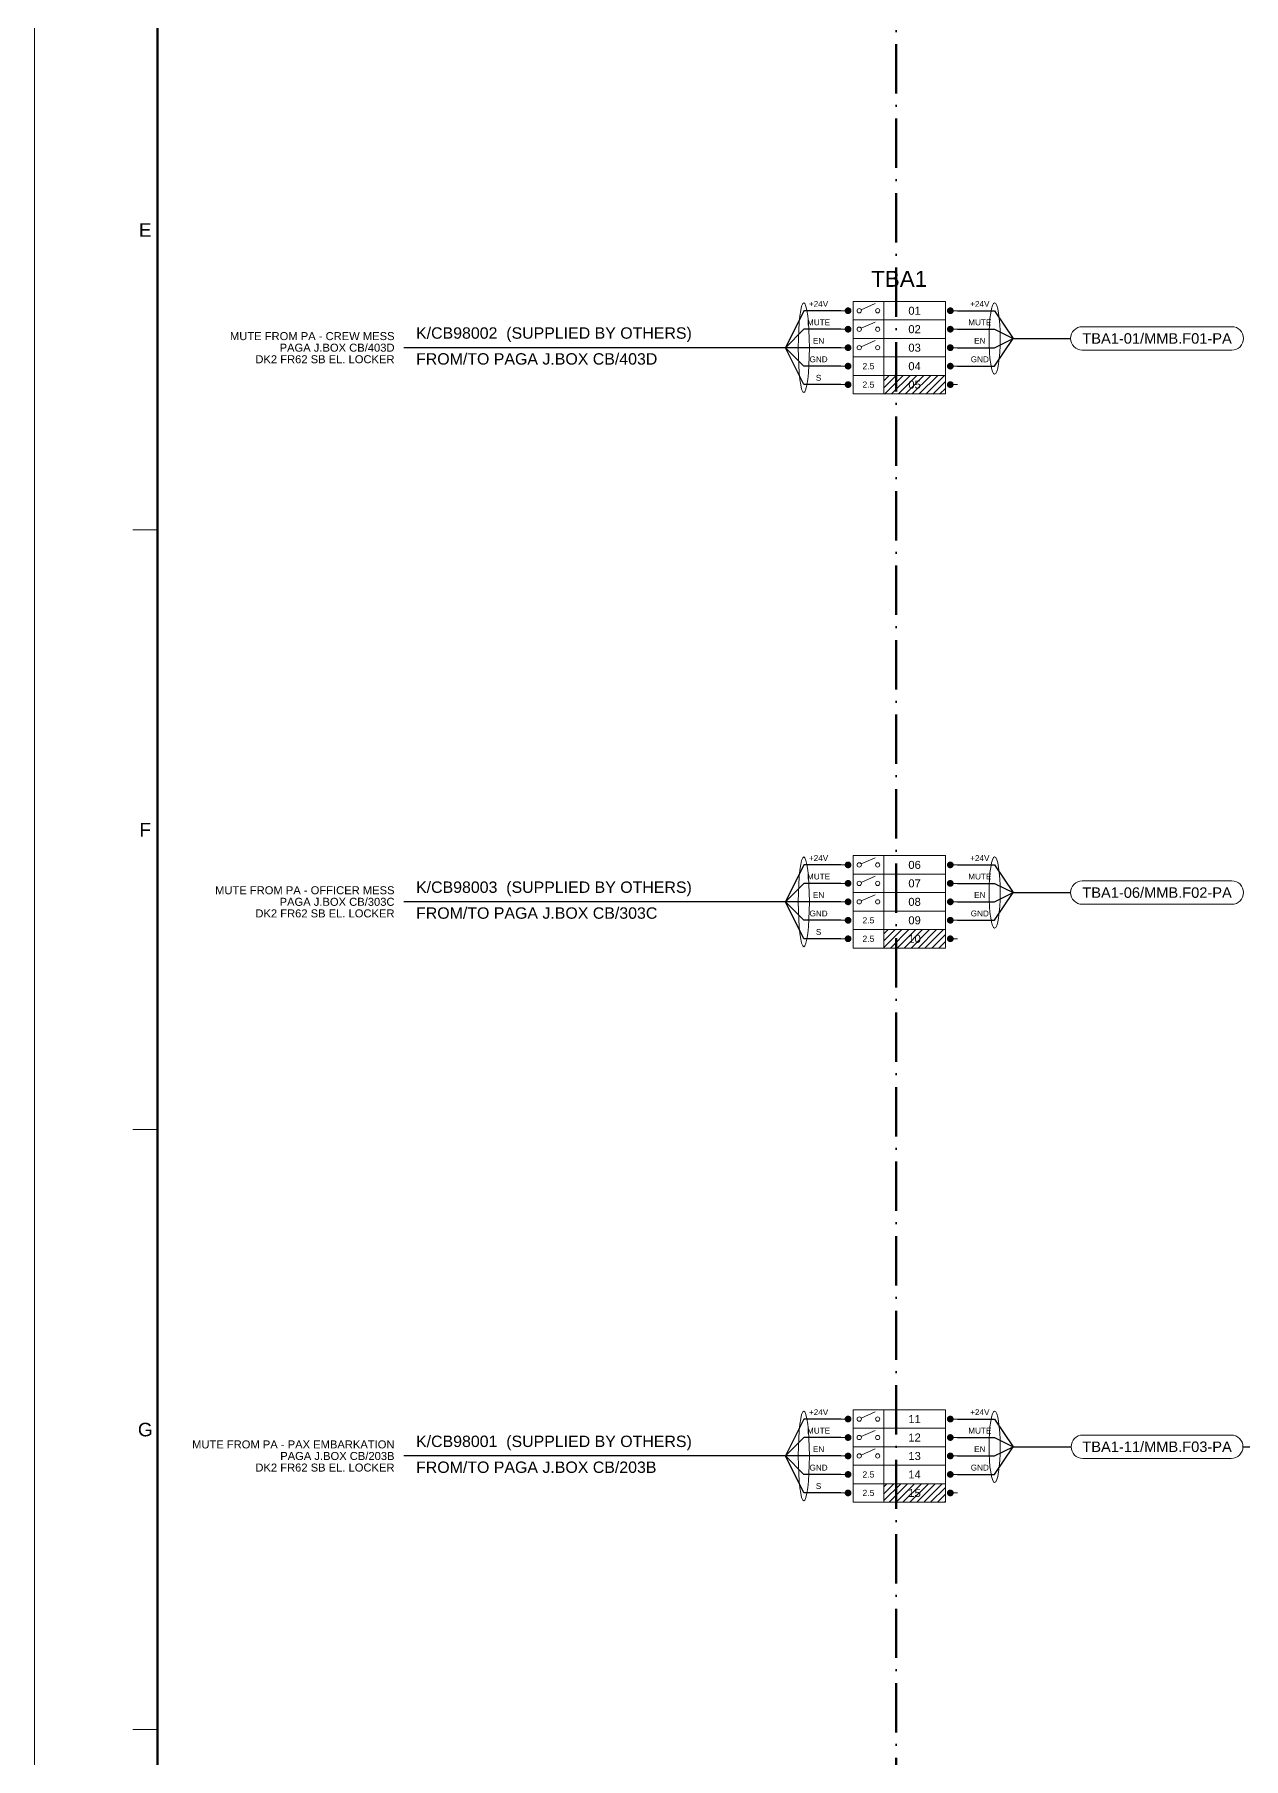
# Model space of a CAD drawing. Header units: millimetres. Extents: x 0 to 841, y 0 to 1189.
# Drawn here: x 0 to 196.4, y 492.4 to 772.4 of the extents above; entities that cross this region are included whole.
import ezdxf
from ezdxf.enums import TextEntityAlignment as Align

# ---------------------------------------------------------------- set-up
doc = ezdxf.new("R2010")
doc.units = ezdxf.units.MM
doc.linetypes.add('AV_DASHDOT', pattern=[12, 8, -2, 0, -2])
for name, color, linetype, lineweight in [('AV-CONN', 7, 'Continuous', 18), ('AV-LABEL', 7, 'Continuous', 18), ('AV-NOTE', 7, 'Continuous', 18), ('AV-TB', 7, 'Continuous', 18), ('AV-TEXT', 7, 'Continuous', 18), ('AV-TEXT-DEV', 7, 'Continuous', 18)]:
    doc.layers.add(name, color=color, linetype=linetype, lineweight=lineweight)
for name, color, linetype, lineweight, true_color in [('AV-FRAME', 7, 'Continuous', 70, 0x7800ff), ('AV-RACK', 7, 'AV_DASHDOT', 50, 0xff00ff), ('AV-ZONE', 7, 'Continuous', 18, 0x7800ff), ('W-GPIO', 7, 'Continuous', 25, 0x964b00)]:
    doc.layers.add(name, color=color, linetype=linetype, lineweight=lineweight, true_color=true_color)
doc.styles.add('AV', font='arial.ttf')

msp = doc.modelspace()

# ---------------------------------------------------------------- hatches: boundary and pattern name
at = {"layer": 'AV-TB', "true_color": 0x009600}
h = msp.add_hatch(dxfattribs=at)
h.set_pattern_fill('ANSI31', scale=0.25)
h.paths.add_polyline_path([(138, 714), (148, 714), (148, 717), (138, 717)])
h = msp.add_hatch(dxfattribs=at)
h.set_pattern_fill('ANSI31', scale=0.25)
h.paths.add_polyline_path([(138, 624), (148, 624), (148, 627), (138, 627)])
h = msp.add_hatch(dxfattribs=at)
h.set_pattern_fill('ANSI31', scale=0.25)
h.paths.add_polyline_path([(138, 534), (148, 534), (148, 537), (138, 537)])

# ---------------------------------------------------------------- linework, layer by layer
at = {"layer": 'AV-CONN'}
for centre, major_axis, ratio in [((125, 721.5), (0, 7.3), 0.123288), ((156, 723), (0, 5.8), 0.155172), ((125, 631.5), (0, 7.3), 0.123288), ((156, 633), (0, 5.8), 0.155172), ((125, 541.5), (0, 7.3), 0.123288), ((156, 543), (0, 5.8), 0.155172)]:
    msp.add_ellipse(centre, major_axis=major_axis, ratio=ratio, dxfattribs=at)
at = {"layer": 'AV-FRAME'}
msp.add_lwpolyline([(20, 10), (831, 10), (831, 1179), (20, 1179)], close=True, dxfattribs=at)
at = {"layer": 'AV-LABEL'}
for points in [[(170.25, 721.1), (194.55, 721.1, 1), (194.55, 724.9), (170.25, 724.9, 1)], [(170.25, 631.1), (194.55, 631.1, 1), (194.55, 634.9), (170.25, 634.9, 1)], [(170.34, 541.1), (194.46, 541.1, 1), (194.46, 544.9), (170.34, 544.9, 1)]]:
    msp.add_lwpolyline(points, format="xyb", close=True, dxfattribs=at)
at = {"layer": 'AV-RACK'}
msp.add_lwpolyline([(140, 198), (712, 198), (712, 1158), (140, 1158)], close=True, dxfattribs=at)
at = {"layer": 'AV-TB'}
for p, q in [((134.3, 727.65), (136.6, 728.65)), ((138, 726), (138, 729)), ((132.2, 727.5), (131, 727.5)), ((134.3, 724.65), (136.6, 725.65)), ((138, 723), (138, 726)), ((148.8, 727.5), (150, 727.5)), ((132.2, 724.5), (131, 724.5)), ((134.3, 721.65), (136.6, 722.65)), ((138, 720), (138, 723)), ((148.8, 724.5), (150, 724.5)), ((132.2, 721.5), (131, 721.5)), ((138, 717), (138, 720)), ((148.8, 721.5), (150, 721.5)), ((132.2, 718.5), (131, 718.5)), ((138, 714), (138, 717)), ((148.8, 718.5), (150, 718.5)), ((132.2, 715.5), (131, 715.5)), ((148.8, 715.5), (150, 715.5)), ((134.3, 637.65), (136.6, 638.65)), ((138, 636), (138, 639)), ((132.2, 637.5), (131, 637.5)), ((134.3, 634.65), (136.6, 635.65)), ((138, 633), (138, 636)), ((148.8, 637.5), (150, 637.5)), ((132.2, 634.5), (131, 634.5)), ((138, 630), (138, 633)), ((148.8, 634.5), (150, 634.5)), ((132.2, 631.5), (131, 631.5)), ((134.3, 631.65), (136.6, 632.65)), ((148.8, 631.5), (150, 631.5)), ((132.2, 628.5), (131, 628.5)), ((138, 627), (138, 630)), ((148.8, 628.5), (150, 628.5)), ((132.2, 625.5), (131, 625.5)), ((138, 624), (138, 627)), ((148.8, 625.5), (150, 625.5)), ((138, 546), (138, 549)), ((132.2, 547.5), (131, 547.5)), ((134.3, 547.65), (136.6, 548.65)), ((148.8, 547.5), (150, 547.5)), ((132.2, 544.5), (131, 544.5)), ((134.3, 544.65), (136.6, 545.65)), ((138, 543), (138, 546)), ((148.8, 544.5), (150, 544.5)), ((132.2, 541.5), (131, 541.5)), ((134.3, 541.65), (136.6, 542.65)), ((138, 540), (138, 543)), ((148.8, 541.5), (150, 541.5)), ((132.2, 538.5), (131, 538.5)), ((138, 537), (138, 540)), ((148.8, 538.5), (150, 538.5)), ((132.2, 535.5), (131, 535.5)), ((138, 534), (138, 537)), ((148.8, 535.5), (150, 535.5))]:
    msp.add_line(p, q, dxfattribs=at)
at = {"layer": 'AV-TB', "const_width": 0.55}
for points in [[(131.92, 727.5, 1), (132.47, 727.5, 1)], [(148.53, 727.5, 1), (149.08, 727.5, 1)], [(131.92, 724.5, 1), (132.47, 724.5, 1)], [(148.53, 724.5, 1), (149.08, 724.5, 1)], [(131.92, 721.5, 1), (132.47, 721.5, 1)], [(148.53, 721.5, 1), (149.08, 721.5, 1)], [(131.92, 718.5, 1), (132.47, 718.5, 1)], [(148.53, 718.5, 1), (149.08, 718.5, 1)], [(131.92, 715.5, 1), (132.47, 715.5, 1)], [(148.53, 715.5, 1), (149.08, 715.5, 1)], [(131.92, 637.5, 1), (132.47, 637.5, 1)], [(148.53, 637.5, 1), (149.08, 637.5, 1)], [(131.92, 634.5, 1), (132.47, 634.5, 1)], [(148.53, 634.5, 1), (149.08, 634.5, 1)], [(131.92, 631.5, 1), (132.47, 631.5, 1)], [(148.53, 631.5, 1), (149.08, 631.5, 1)], [(131.92, 628.5, 1), (132.47, 628.5, 1)], [(148.53, 628.5, 1), (149.08, 628.5, 1)], [(131.92, 625.5, 1), (132.47, 625.5, 1)], [(148.53, 625.5, 1), (149.08, 625.5, 1)], [(131.92, 547.5, 1), (132.47, 547.5, 1)], [(148.53, 547.5, 1), (149.08, 547.5, 1)], [(131.92, 544.5, 1), (132.47, 544.5, 1)], [(148.53, 544.5, 1), (149.08, 544.5, 1)], [(131.92, 541.5, 1), (132.47, 541.5, 1)], [(148.53, 541.5, 1), (149.08, 541.5, 1)], [(131.92, 538.5, 1), (132.47, 538.5, 1)], [(148.53, 538.5, 1), (149.08, 538.5, 1)], [(131.92, 535.5, 1), (132.47, 535.5, 1)], [(148.53, 535.5, 1), (149.08, 535.5, 1)]]:
    msp.add_lwpolyline(points, format="xyb", close=True, dxfattribs=at)
at = {"layer": 'AV-TB'}
for points in [[(133, 726), (148, 726), (148, 729), (133, 729)], [(133, 723), (148, 723), (148, 726), (133, 726)], [(133, 720), (148, 720), (148, 723), (133, 723)], [(133, 717), (148, 717), (148, 720), (133, 720)], [(133, 714), (148, 714), (148, 717), (133, 717)], [(133, 636), (148, 636), (148, 639), (133, 639)], [(133, 633), (148, 633), (148, 636), (133, 636)], [(133, 630), (148, 630), (148, 633), (133, 633)], [(133, 627), (148, 627), (148, 630), (133, 630)], [(133, 624), (148, 624), (148, 627), (133, 627)], [(133, 546), (148, 546), (148, 549), (133, 549)], [(133, 543), (148, 543), (148, 546), (133, 546)], [(133, 540), (148, 540), (148, 543), (133, 543)], [(133, 537), (148, 537), (148, 540), (133, 540)], [(133, 534), (148, 534), (148, 537), (133, 537)]]:
    msp.add_lwpolyline(points, close=True, dxfattribs=at)
for centre in [(134, 727.5), (137, 727.5), (134, 724.5), (137, 724.5), (134, 721.5), (137, 721.5), (134, 637.5), (137, 637.5), (134, 634.5), (137, 634.5), (134, 631.5), (137, 631.5), (134, 547.5), (137, 547.5), (134, 544.5), (137, 544.5), (134, 541.5), (137, 541.5)]:
    msp.add_circle(centre, 0.35, dxfattribs=at)
at = {"layer": 'AV-ZONE'}
for p, q in [((20, 691.92), (16, 691.92)), ((20, 594.5), (16, 594.5)), ((20, 497.08), (16, 497.08))]:
    msp.add_line(p, q, dxfattribs=at)
at = {"layer": 'AV-ZONE', "lineweight": 13}
msp.add_lwpolyline([(0, 0), (841, 0), (841, 1189), (0, 1189)], close=True, dxfattribs=at)
at = {"layer": 'W-GPIO'}
for p, q in [((125, 727.5), (122, 721.5)), ((131, 727.5), (125, 727.5)), ((150, 727.5), (156, 727.5)), ((156, 727.5), (159, 723)), ((125, 724.5), (122, 721.5)), ((131, 724.5), (125, 724.5)), ((150, 724.5), (156, 724.5)), ((156, 724.5), (159, 723)), ((156, 721.5), (159, 723)), ((156, 718.5), (159, 723)), ((159, 723), (168.35, 723)), ((122, 721.5), (60, 721.5)), ((125, 721.5), (122, 721.5)), ((125, 718.5), (122, 721.5)), ((125, 715.5), (122, 721.5)), ((131, 721.5), (125, 721.5)), ((150, 721.5), (156, 721.5)), ((131, 718.5), (125, 718.5)), ((150, 718.5), (156, 718.5)), ((131, 715.5), (125, 715.5)), ((125, 637.5), (122, 631.5)), ((131, 637.5), (125, 637.5)), ((150, 637.5), (156, 637.5)), ((156, 637.5), (159, 633)), ((125, 634.5), (122, 631.5)), ((131, 634.5), (125, 634.5)), ((150, 634.5), (156, 634.5)), ((156, 634.5), (159, 633)), ((156, 631.5), (159, 633)), ((156, 628.5), (159, 633)), ((159, 633), (168.35, 633)), ((122, 631.5), (60, 631.5)), ((125, 631.5), (122, 631.5)), ((125, 628.5), (122, 631.5)), ((125, 625.5), (122, 631.5)), ((131, 631.5), (125, 631.5)), ((150, 631.5), (156, 631.5)), ((131, 628.5), (125, 628.5)), ((150, 628.5), (156, 628.5)), ((131, 625.5), (125, 625.5)), ((125, 547.5), (122, 541.5)), ((131, 547.5), (125, 547.5)), ((150, 547.5), (156, 547.5)), ((156, 547.5), (159, 543)), ((125, 544.5), (122, 541.5)), ((131, 544.5), (125, 544.5)), ((150, 544.5), (156, 544.5)), ((156, 544.5), (159, 543)), ((122, 541.5), (60, 541.5)), ((125, 541.5), (122, 541.5)), ((125, 538.5), (122, 541.5)), ((125, 535.5), (122, 541.5)), ((131, 541.5), (125, 541.5)), ((150, 541.5), (156, 541.5)), ((156, 541.5), (159, 543)), ((156, 538.5), (159, 543)), ((159, 543), (168.44, 543)), ((196.36, 543), (205.8, 543)), ((131, 538.5), (125, 538.5)), ((150, 538.5), (156, 538.5)), ((131, 535.5), (125, 535.5))]:
    msp.add_line(p, q, dxfattribs=at)

# ---------------------------------------------------------------- texts
at = {"layer": 'AV-LABEL', "style": 'AV'}
for s, p in [('TBA1-01/MMB.F01-PA', (182.4, 723)), ('TBA1-06/MMB.F02-PA', (182.4, 633)), ('TBA1-11/MMB.F03-PA', (182.4, 543))]:
    msp.add_text(s, height=1.7, dxfattribs=at).set_placement(p, align=Align.MIDDLE_CENTER)
at = {"layer": 'AV-NOTE', "style": 'AV'}
for s, p in [('+24V', (127.4, 727.85)), ('+24V', (153.6, 727.85)), ('MUTE', (127.4, 724.85)), ('MUTE', (153.6, 724.85)), ('EN', (127.4, 721.85)), ('EN', (153.6, 721.85)), ('GND', (127.4, 718.85)), ('GND', (153.6, 718.85)), ('S', (127.4, 715.85)), ('+24V', (127.4, 637.85)), ('+24V', (153.6, 637.85)), ('MUTE', (127.4, 634.85)), ('MUTE', (153.6, 634.85)), ('EN', (127.4, 631.85)), ('EN', (153.6, 631.85)), ('GND', (127.4, 628.85)), ('GND', (153.6, 628.85)), ('S', (127.4, 625.85)), ('+24V', (127.4, 547.85)), ('+24V', (153.6, 547.85)), ('MUTE', (127.4, 544.85)), ('MUTE', (153.6, 544.85)), ('EN', (127.4, 541.85)), ('EN', (153.6, 541.85)), ('GND', (127.4, 538.85)), ('GND', (153.6, 538.85)), ('S', (127.4, 535.85))]:
    msp.add_text(s, height=0.95, dxfattribs=at).set_placement(p, align=Align.BOTTOM_CENTER)
at = {"layer": 'AV-TB', "true_color": 0x000000, "style": 'AV'}
for s, p in [('01', (143, 727.5)), ('02', (143, 724.5)), ('03', (143, 721.5)), ('04', (143, 718.5)), ('06', (143, 637.5)), ('07', (143, 634.5)), ('08', (143, 631.5)), ('09', (143, 628.5)), ('11', (143, 547.5)), ('12', (143, 544.5)), ('13', (143, 541.5)), ('14', (143, 538.5))]:
    msp.add_text(s, height=1.3, dxfattribs=at).set_placement(p, align=Align.MIDDLE_CENTER)
at = {"layer": 'AV-TB', "style": 'AV'}
for s, height, p in [('2.5', 1, (135.5, 718.5)), ('2.5', 1, (135.5, 715.5)), ('05', 1.3, (143, 715.5)), ('2.5', 1, (135.5, 628.5)), ('2.5', 1, (135.5, 625.5)), ('10', 1.3, (143, 625.5)), ('2.5', 1, (135.5, 538.5)), ('2.5', 1, (135.5, 535.5)), ('15', 1.3, (143, 535.5))]:
    msp.add_text(s, height=height, dxfattribs=at).set_placement(p, align=Align.MIDDLE_CENTER)
at = {"layer": 'AV-TEXT', "style": 'AV'}
for s, p in [('MUTE FROM PA - CREW MESS', (58.5, 723.38)), ('DK2 FR62 SB EL. LOCKER', (58.5, 719.62)), ('PAGA J.BOX CB/403D', (58.5, 721.5)), ('MUTE FROM PA - OFFICER MESS', (58.5, 633.38)), ('DK2 FR62 SB EL. LOCKER', (58.5, 629.62)), ('PAGA J.BOX CB/303C', (58.5, 631.5)), ('MUTE FROM PA - PAX EMBARKATION', (58.5, 543.38)), ('PAGA J.BOX CB/203B', (58.5, 541.5)), ('DK2 FR62 SB EL. LOCKER', (58.5, 539.62))]:
    msp.add_text(s, height=1.3, dxfattribs=at).set_placement(p, align=Align.MIDDLE_RIGHT)
for s, p in [('K/CB98002  (SUPPLIED BY OTHERS)', (62, 722.4)), ('K/CB98003  (SUPPLIED BY OTHERS)', (62, 632.4)), ('K/CB98001  (SUPPLIED BY OTHERS)', (62, 542.4))]:
    msp.add_text(s, height=1.85, dxfattribs=at).set_placement(p, align=Align.BOTTOM_LEFT)
for s, p in [('FROM/TO PAGA J.BOX CB/403D', (62, 720.6)), ('FROM/TO PAGA J.BOX CB/303C', (62, 630.6)), ('FROM/TO PAGA J.BOX CB/203B', (62, 540.6))]:
    msp.add_text(s, height=1.85, dxfattribs=at).set_placement(p, align=Align.TOP_LEFT)
at = {"layer": 'AV-TEXT-DEV', "style": 'AV'}
msp.add_text('TBA1', height=2.6, dxfattribs=at).set_placement((140.5, 730.6), align=Align.BOTTOM_CENTER)
at = {"layer": 'AV-ZONE', "true_color": 0x7800ff, "style": 'AV'}
for s, p in [('E', (18, 740.62)), ('F', (18, 643.21)), ('G', (18, 545.79))]:
    msp.add_text(s, height=2.2, dxfattribs=at).set_placement(p, align=Align.MIDDLE_CENTER)

doc.saveas('drawing.dxf')
